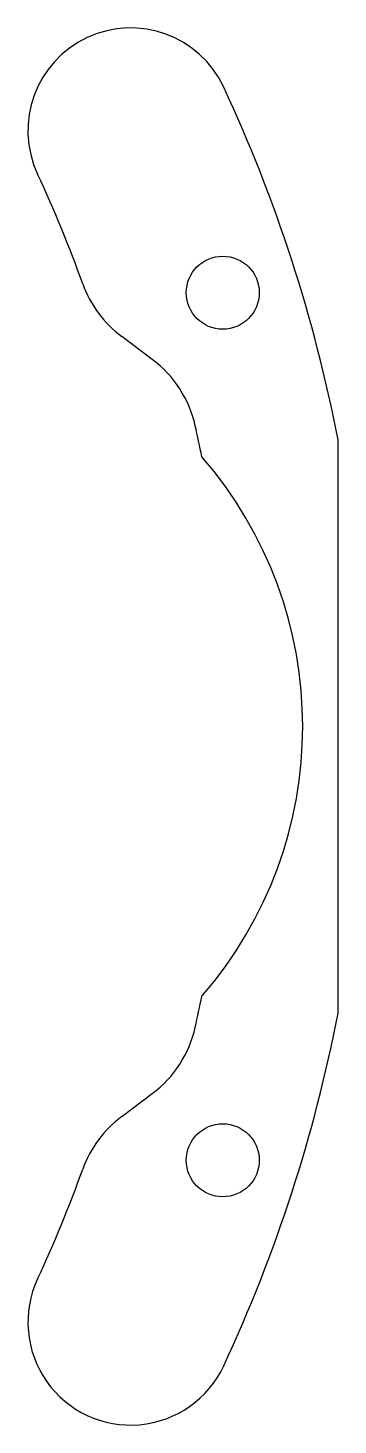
# Model space of a CAD drawing. Header units: millimetres. Extents: x 51.5 to 65, y -30.6 to 30.6.
import ezdxf

# ---------------------------------------------------------------- set-up
doc = ezdxf.new("R2010")
doc.units = ezdxf.units.MM

msp = doc.modelspace()

# ---------------------------------------------------------------- linework, layer by layer
at = {"color": 7, "linetype": 'Continuous', "lineweight": 25}
for p, q in [((56.911, 16.08), (55.574, 17.081)), ((65.05, -12.552), (65.05, 12.552)), ((55.574, -17.081), (56.911, -16.08))]:
    msp.add_line(p, q, dxfattribs=at)
for centre in [(60, 19), (60, -19)]:
    msp.add_circle(centre, 1.6, dxfattribs=at)
for centre, radius, start, end in [((55.965, 26.097), 4.5, 25, 205), ((0, 0), 66.25, 10.92177, 25), ((0, 0), 57.25, 19.79684, 25), ((58.571, 21.083), 5, 199.79684, 233.17286), ((53.914, 12.078), 5, 12.62687, 53.17286), ((0, 0), 60.25, 11.30813, 12.62687), ((45.5, 0), 18, 318.97858, 41.02142), ((0, 0), 60.25, 347.37313, 348.69187), ((0, 0), 66.25, 335, 349.07823), ((53.914, -12.078), 5, 306.82714, 347.37313), ((58.571, -21.083), 5, 126.82714, 160.20316), ((0, 0), 57.25, 335, 340.20316), ((55.965, -26.097), 4.5, 155, 335)]:
    msp.add_arc(centre, radius, start, end, dxfattribs=at)

doc.saveas('drawing.dxf')
